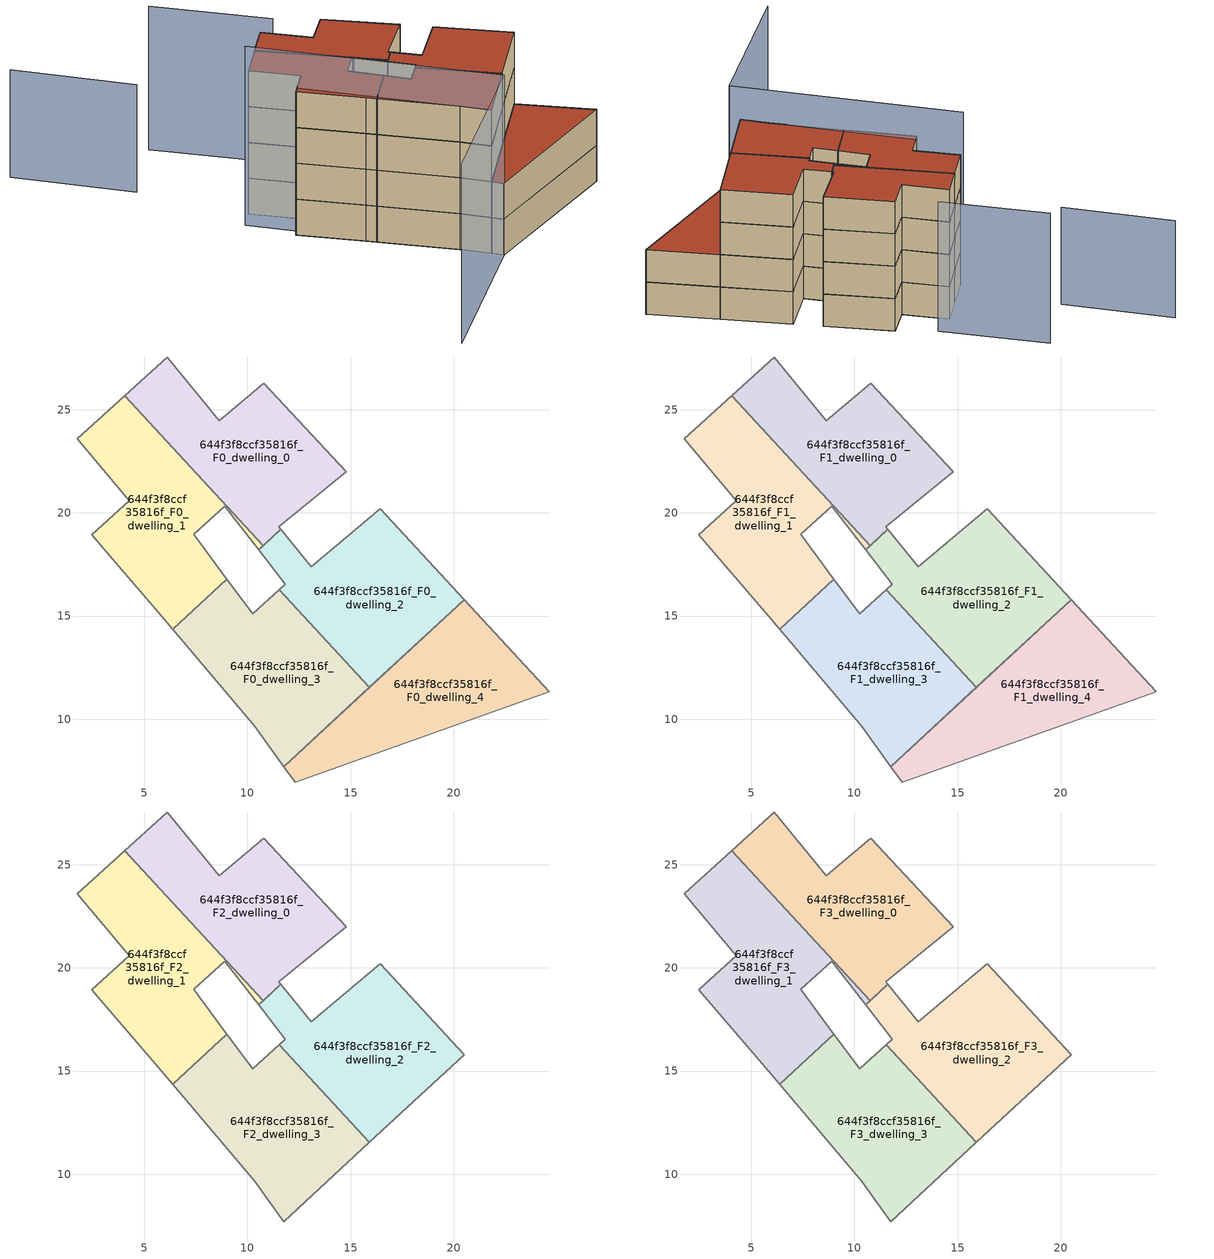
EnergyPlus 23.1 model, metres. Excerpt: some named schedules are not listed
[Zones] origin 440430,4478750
644f3f8ccf35816f_F0_dwelling_0
 floor ground (EU_floor_Construction): 11.62,19.21 11.52,19.34 14.79,21.99 10.79,26.29 8.64,24.48 6.12,27.56 4.04,25.68 10.76,18.41 z0
 wall adiabatic (EU_wall_Construction): 4.04,25.68 6.12,27.56 8.64,24.48 10.79,26.29 14.79,21.99 11.52,19.34 11.62,19.21 10.76,18.41 z0:3
 wall to 644f3f8ccf35816f_F0_dwelling_1 (EU_wall_Construction): 10.76,18.41 4.04,25.68 z0:3
644f3f8ccf35816f_F0_dwelling_1
 floor ground (EU_floor_Construction): 9.01,16.79 7.39,18.96 8.91,20.32 10.54,18.21 10.76,18.41 4.04,25.68 1.74,23.59 4.28,20.58 2.46,18.94 5.83,15.01 6.37,14.36 z0
 wall adiabatic (EU_wall_Construction): 10.76,18.41 10.54,18.21 8.91,20.32 7.39,18.96 9.01,16.79 / 9,16.79 6.37,14.36 5.83,15.01 2.46,18.94 4.28,20.58 1.74,23.59 4.04,25.68 z0:3
644f3f8ccf35816f_F0_dwelling_2
 floor ground (EU_floor_Construction): 20.52,15.79 16.44,20.2 13.1,17.38 11.62,19.21 10.54,18.21 11.83,16.54 11.54,16.27 15.91,11.54 z0
 wall adiabatic (EU_wall_Construction): 11.54,16.27 11.83,16.54 10.54,18.21 11.62,19.21 13.1,17.38 16.44,20.2 20.52,15.79 15.91,11.54 z0:3
 wall to 644f3f8ccf35816f_F0_dwelling_3 (EU_wall_Construction): 15.92,11.54 11.54,16.27 z0:3
644f3f8ccf35816f_F0_dwelling_3
 floor ground (EU_floor_Construction): 15.91,11.54 11.54,16.27 10.25,15.12 9.01,16.79 6.37,14.36 10.34,9.66 11.76,7.7 z0
 wall adiabatic (EU_wall_Construction): 9.01,16.79 10.25,15.12 11.54,16.27 / 15.91,11.54 11.76,7.7 10.34,9.66 6.37,14.36 9,16.79 z0:3
644f3f8ccf35816f_F0_dwelling_4
 floor ground (EU_floor_Construction): 24.65,11.33 20.52,15.79 11.76,7.7 12.31,6.95 z0
 wall adiabatic (EU_wall_Construction): 11.76,7.7 20.52,15.79 24.65,11.33 12.31,6.95 11.76,7.7 z0:3
644f3f8ccf35816f_F1_dwelling_0
 floor to 644f3f8ccf35816f_F0_dwelling_0 (EU_floor_Construction): 11.62,19.21 11.52,19.34 14.79,21.99 10.79,26.29 8.64,24.48 6.12,27.56 4.04,25.68 10.76,18.41 z3
 wall adiabatic (EU_wall_Construction): 4.04,25.68 6.12,27.56 8.64,24.48 10.79,26.29 14.79,21.99 11.52,19.34 11.62,19.21 10.76,18.41 z3:6
 wall to 644f3f8ccf35816f_F1_dwelling_1 (EU_wall_Construction): 10.76,18.41 4.04,25.68 z3:6
644f3f8ccf35816f_F1_dwelling_1
 floor to 644f3f8ccf35816f_F0_dwelling_1 (EU_floor_Construction): 9,16.79 7.39,18.96 8.91,20.32 10.54,18.21 10.76,18.41 4.04,25.68 1.74,23.59 4.28,20.58 2.46,18.94 5.83,15.01 6.37,14.36 z3
 wall adiabatic (EU_wall_Construction): 10.76,18.41 10.54,18.21 8.91,20.32 7.39,18.96 9.01,16.79 / 9,16.79 6.37,14.36 5.83,15.01 2.46,18.94 4.28,20.58 1.74,23.59 4.04,25.68 z3:6
644f3f8ccf35816f_F1_dwelling_2
 floor to 644f3f8ccf35816f_F0_dwelling_2 (EU_floor_Construction): 20.51,15.79 16.44,20.2 13.1,17.38 11.62,19.21 10.54,18.21 11.83,16.54 11.54,16.27 15.91,11.54 z3
 wall adiabatic (EU_wall_Construction): 11.54,16.27 11.83,16.54 10.54,18.21 11.62,19.21 13.1,17.38 16.44,20.2 20.52,15.79 15.91,11.54 z3:6
 wall to 644f3f8ccf35816f_F1_dwelling_3 (EU_wall_Construction): 15.92,11.54 11.54,16.27 z3:6
644f3f8ccf35816f_F1_dwelling_3
 floor to 644f3f8ccf35816f_F0_dwelling_3 (EU_floor_Construction): 15.91,11.54 11.54,16.27 10.25,15.12 9,16.79 6.37,14.36 10.34,9.66 11.76,7.7 z3
 wall adiabatic (EU_wall_Construction): 9.01,16.79 10.25,15.12 11.54,16.27 / 15.91,11.54 11.76,7.7 10.34,9.66 6.37,14.36 9,16.79 z3:6
644f3f8ccf35816f_F1_dwelling_4
 floor to 644f3f8ccf35816f_F0_dwelling_4 (EU_floor_Construction): 24.65,11.33 20.51,15.79 11.76,7.7 12.31,6.95 z3
 wall adiabatic (EU_wall_Construction): 11.76,7.7 20.52,15.79 24.65,11.33 12.31,6.95 11.76,7.7 z3:6
 roof outside (EU_roof_Construction): 20.52,15.79 24.65,11.33 12.31,6.95 11.76,7.7 z6
644f3f8ccf35816f_F2_dwelling_0
 floor to 644f3f8ccf35816f_F1_dwelling_0 (EU_floor_Construction): 11.62,19.21 11.52,19.34 14.79,21.99 10.79,26.29 8.64,24.48 6.12,27.56 4.04,25.68 10.76,18.41 z6
 wall adiabatic (EU_wall_Construction): 4.04,25.68 6.12,27.56 8.64,24.48 10.79,26.29 14.79,21.99 11.52,19.34 11.62,19.21 10.76,18.41 z6:9
 wall to 644f3f8ccf35816f_F2_dwelling_1 (EU_wall_Construction): 10.76,18.41 4.04,25.68 z6:9
644f3f8ccf35816f_F2_dwelling_1
 floor to 644f3f8ccf35816f_F1_dwelling_1 (EU_floor_Construction): 9,16.79 7.39,18.96 8.91,20.32 10.54,18.21 10.76,18.41 4.04,25.68 1.74,23.59 4.28,20.58 2.46,18.94 5.83,15.01 6.37,14.36 z6
 wall adiabatic (EU_wall_Construction): 10.76,18.41 10.54,18.21 8.91,20.32 7.39,18.96 9.01,16.79 / 9,16.79 6.37,14.36 5.83,15.01 2.46,18.94 4.28,20.58 1.74,23.59 4.04,25.68 z6:9
644f3f8ccf35816f_F2_dwelling_2
 floor to 644f3f8ccf35816f_F1_dwelling_2 (EU_floor_Construction): 20.51,15.79 16.44,20.2 13.1,17.38 11.62,19.21 10.54,18.21 11.83,16.54 11.54,16.27 15.91,11.54 z6
 wall adiabatic (EU_wall_Construction): 11.54,16.27 11.83,16.54 10.54,18.21 11.62,19.21 13.1,17.38 16.44,20.2 20.52,15.79 15.91,11.54 z6:9
 wall to 644f3f8ccf35816f_F2_dwelling_3 (EU_wall_Construction): 15.92,11.54 11.54,16.27 z6:9
644f3f8ccf35816f_F2_dwelling_3
 floor to 644f3f8ccf35816f_F1_dwelling_3 (EU_floor_Construction): 15.91,11.54 11.54,16.27 10.25,15.12 9,16.79 6.37,14.36 10.34,9.66 11.76,7.7 z6
 wall adiabatic (EU_wall_Construction): 9.01,16.79 10.25,15.12 11.54,16.27 / 15.91,11.54 11.76,7.7 10.34,9.66 6.37,14.36 9,16.79 z6:9
644f3f8ccf35816f_F3_dwelling_0
 floor to 644f3f8ccf35816f_F2_dwelling_0 (EU_floor_Construction): 11.62,19.21 11.52,19.34 14.79,21.99 10.79,26.29 8.64,24.48 6.12,27.56 4.04,25.68 10.76,18.41 z9
 wall adiabatic (EU_wall_Construction): 4.04,25.68 6.12,27.56 8.64,24.48 10.79,26.29 14.79,21.99 11.52,19.34 11.62,19.21 10.76,18.41 z9:12
 wall to 644f3f8ccf35816f_F3_dwelling_1 (EU_wall_Construction): 10.76,18.41 4.04,25.68 z9:12
 roof outside (EU_roof_Construction): 10.79,26.29 14.79,21.99 11.52,19.34 11.62,19.21 10.76,18.41 4.04,25.68 6.12,27.56 8.64,24.48 z12
644f3f8ccf35816f_F3_dwelling_1
 floor to 644f3f8ccf35816f_F2_dwelling_1 (EU_floor_Construction): 9,16.79 7.39,18.96 8.91,20.32 10.54,18.21 10.76,18.41 4.04,25.68 1.74,23.59 4.28,20.58 2.46,18.94 5.83,15.01 6.37,14.36 z9
 wall adiabatic (EU_wall_Construction): 10.76,18.41 10.54,18.21 8.91,20.32 7.39,18.96 9.01,16.79 / 9,16.79 6.37,14.36 5.83,15.01 2.46,18.94 4.28,20.58 1.74,23.59 4.04,25.68 z9:12
 roof outside (EU_roof_Construction): 8.91,20.32 7.39,18.96 9.01,16.79 6.37,14.36 5.83,15.01 2.46,18.94 4.28,20.58 1.74,23.59 4.04,25.68 10.76,18.41 10.54,18.21 z12
644f3f8ccf35816f_F3_dwelling_2
 floor to 644f3f8ccf35816f_F2_dwelling_2 (EU_floor_Construction): 20.51,15.79 16.44,20.2 13.1,17.38 11.62,19.21 10.54,18.21 11.83,16.54 11.54,16.27 15.91,11.54 z9
 wall adiabatic (EU_wall_Construction): 11.54,16.27 11.83,16.54 10.54,18.21 11.62,19.21 13.1,17.38 16.44,20.2 20.52,15.79 15.91,11.54 z9:12
 wall to 644f3f8ccf35816f_F3_dwelling_3 (EU_wall_Construction): 15.92,11.54 11.54,16.27 z9:12
 roof outside (EU_roof_Construction): 16.44,20.2 20.52,15.79 15.91,11.54 11.54,16.27 11.83,16.54 10.54,18.21 11.62,19.21 13.1,17.38 z12
644f3f8ccf35816f_F3_dwelling_3
 floor to 644f3f8ccf35816f_F2_dwelling_3 (EU_floor_Construction): 15.91,11.54 11.54,16.27 10.25,15.12 9,16.79 6.37,14.36 10.34,9.66 11.76,7.7 z9
 wall adiabatic (EU_wall_Construction): 9.01,16.79 10.25,15.12 11.54,16.27 / 15.91,11.54 11.76,7.7 10.34,9.66 6.37,14.36 9,16.79 z9:12
 roof outside (EU_roof_Construction): 11.54,16.27 15.91,11.54 11.76,7.7 10.34,9.66 6.37,14.36 9.01,16.79 10.25,15.12 z12
shading: 0.53,22.41 12.38,7.01 / 12.38,7.01 1.53,-1.34 z0:15; 2.32,35.76 8.12,28.52 z0:12; -8.18,38.91 -2.46,31.33 z0:9
[Building]
EU S2 Campaign: North Axis=0; Terrain=City; Solar Distribution=FullExterior
[Site:Location]
Madrid: Latitude=40.5; Longitude=-3.5; Time Zone=1; Elevation=609
[SizingPeriod:WeatherFileDays]
AnnualSizingPeriod: Begin Month=1; Begin Day of Month=1; End Month=12; End Day of Month=31; Day of Week for Start Day=Monday; Use Weather File Daylight Saving Period=No; Use Weather File Rain and Snow Indicators=No
[MATERIAL]
EU_InternalMass_Material: Roughness=MediumRough; Thickness=0.1; Conductivity=1; Density=1800; Specific Heat=900; Thermal Absorptance=0.9; Solar Absorptance=0.7; Visible Absorptance=0.7
[MATERIAL:NOMASS] Roughness=MediumRough; Thermal Absorptance=0.9; Solar Absorptance=0.7; Visible Absorptance=0.7
Name | Thermal Resistance
EU_wall_NoMass | 0.419739
EU_roof_NoMass | 0.352165
EU_floor_NoMass | 0.608284
[CONSTRUCTION]
EU_wall_Construction: EU_wall_NoMass
EU_roof_Construction: EU_roof_NoMass
EU_floor_Construction: EU_floor_NoMass
EU_InternalMass_Construction: EU_InternalMass_Material
[ZONE] Type=1; Multiplier=1; Ceiling Height=autocalculate; Floor Area=autocalculate; Part of Total Floor Area=Yes
Name | Volume
644f3f8ccf35816f_F0_dwelling_0 | 126.317
644f3f8ccf35816f_F1_dwelling_0; 644f3f8ccf35816f_F2_dwelling_0; 644f3f8ccf35816f_F3_dwelling_0 | 126.318
644f3f8ccf35816f_F0_dwelling_1 | 126.323
644f3f8ccf35816f_F1_dwelling_1; 644f3f8ccf35816f_F2_dwelling_1; 644f3f8ccf35816f_F3_dwelling_1 | 126.324
644f3f8ccf35816f_F0_dwelling_2 | 126.009
644f3f8ccf35816f_F1_dwelling_2; 644f3f8ccf35816f_F2_dwelling_2; 644f3f8ccf35816f_F3_dwelling_2 | 126.008
644f3f8ccf35816f_F0_dwelling_3; 644f3f8ccf35816f_F1_dwelling_3; 644f3f8ccf35816f_F2_dwelling_3; 644f3f8ccf35816f_F3_dwelling_3 | 126.004
644f3f8ccf35816f_F0_dwelling_4 | 126.159
644f3f8ccf35816f_F1_dwelling_4 | 126.157
[INTERNALMASS] Construction=EU_InternalMass_Construction
Name | Zone or ZoneList | Surface Area
644f3f8ccf35816f_F0_dwelling_0_EU_InternalMass | 644f3f8ccf35816f_F0_dwelling_0 | 42.1059
644f3f8ccf35816f_F0_dwelling_1_EU_InternalMass | 644f3f8ccf35816f_F0_dwelling_1 | 42.1086
644f3f8ccf35816f_F0_dwelling_2_EU_InternalMass | 644f3f8ccf35816f_F0_dwelling_2 | 42.0019
644f3f8ccf35816f_F0_dwelling_3_EU_InternalMass | 644f3f8ccf35816f_F0_dwelling_3 | 42.0012
644f3f8ccf35816f_F0_dwelling_4_EU_InternalMass | 644f3f8ccf35816f_F0_dwelling_4 | 42.0527
644f3f8ccf35816f_F1_dwelling_0_EU_InternalMass | 644f3f8ccf35816f_F1_dwelling_0 | 42.1059
644f3f8ccf35816f_F1_dwelling_1_EU_InternalMass | 644f3f8ccf35816f_F1_dwelling_1 | 42.1086
644f3f8ccf35816f_F1_dwelling_2_EU_InternalMass | 644f3f8ccf35816f_F1_dwelling_2 | 42.0019
644f3f8ccf35816f_F1_dwelling_3_EU_InternalMass | 644f3f8ccf35816f_F1_dwelling_3 | 42.0012
644f3f8ccf35816f_F1_dwelling_4_EU_InternalMass | 644f3f8ccf35816f_F1_dwelling_4 | 42.0527
644f3f8ccf35816f_F2_dwelling_0_EU_InternalMass | 644f3f8ccf35816f_F2_dwelling_0 | 70.0899
644f3f8ccf35816f_F2_dwelling_1_EU_InternalMass | 644f3f8ccf35816f_F2_dwelling_1 | 61.8688
644f3f8ccf35816f_F2_dwelling_2_EU_InternalMass | 644f3f8ccf35816f_F2_dwelling_2 | 35.0442
644f3f8ccf35816f_F2_dwelling_3_EU_InternalMass | 644f3f8ccf35816f_F2_dwelling_3 | 43.2732
644f3f8ccf35816f_F3_dwelling_0_EU_InternalMass | 644f3f8ccf35816f_F3_dwelling_0 | 70.0899
644f3f8ccf35816f_F3_dwelling_1_EU_InternalMass | 644f3f8ccf35816f_F3_dwelling_1 | 61.8688
644f3f8ccf35816f_F3_dwelling_2_EU_InternalMass | 644f3f8ccf35816f_F3_dwelling_2 | 35.0442
644f3f8ccf35816f_F3_dwelling_3_EU_InternalMass | 644f3f8ccf35816f_F3_dwelling_3 | 43.2732
[OTHEREQUIPMENT] Fuel Type=Electricity; Design Level Calculation Method=Watts/Area; Power per Zone Floor Area=1; Fraction Latent=0; Fraction Radiant=0; Fraction Lost=0; Carbon Dioxide Generation Rate=0; EndUse Subcategory=EU_Step8_InternalGains
Name | Zone or ZoneList or Space or SpaceList | Schedule
EU_Step8_InternalGain_644f3f8ccf35816f_F0_dwelling_0_f000 | 644f3f8ccf35816f_F0_dwelling_0 | EU_Step8_GainSchedule_644f3f8ccf35816f_F0_dwelling_0_f000
EU_Step8_InternalGain_644f3f8ccf35816f_F0_dwelling_1_f000 | 644f3f8ccf35816f_F0_dwelling_1 | EU_Step8_GainSchedule_644f3f8ccf35816f_F0_dwelling_1_f000
EU_Step8_InternalGain_644f3f8ccf35816f_F0_dwelling_2_f000 | 644f3f8ccf35816f_F0_dwelling_2 | EU_Step8_GainSchedule_644f3f8ccf35816f_F0_dwelling_2_f000
EU_Step8_InternalGain_644f3f8ccf35816f_F0_dwelling_3_f000 | 644f3f8ccf35816f_F0_dwelling_3 | EU_Step8_GainSchedule_644f3f8ccf35816f_F0_dwelling_3_f000
EU_Step8_InternalGain_644f3f8ccf35816f_F0_dwelling_4_f000 | 644f3f8ccf35816f_F0_dwelling_4 | EU_Step8_GainSchedule_644f3f8ccf35816f_F0_dwelling_4_f000
EU_Step8_InternalGain_644f3f8ccf35816f_F1_dwelling_0_f000 | 644f3f8ccf35816f_F1_dwelling_0 | EU_Step8_GainSchedule_644f3f8ccf35816f_F1_dwelling_0_f000
EU_Step8_InternalGain_644f3f8ccf35816f_F1_dwelling_1_f000 | 644f3f8ccf35816f_F1_dwelling_1 | EU_Step8_GainSchedule_644f3f8ccf35816f_F1_dwelling_1_f000
EU_Step8_InternalGain_644f3f8ccf35816f_F1_dwelling_2_f000 | 644f3f8ccf35816f_F1_dwelling_2 | EU_Step8_GainSchedule_644f3f8ccf35816f_F1_dwelling_2_f000
EU_Step8_InternalGain_644f3f8ccf35816f_F1_dwelling_3_f000 | 644f3f8ccf35816f_F1_dwelling_3 | EU_Step8_GainSchedule_644f3f8ccf35816f_F1_dwelling_3_f000
EU_Step8_InternalGain_644f3f8ccf35816f_F1_dwelling_4_f000 | 644f3f8ccf35816f_F1_dwelling_4 | EU_Step8_GainSchedule_644f3f8ccf35816f_F1_dwelling_4_f000
EU_Step8_InternalGain_644f3f8ccf35816f_F2_dwelling_0_f000 | 644f3f8ccf35816f_F2_dwelling_0 | EU_Step8_GainSchedule_644f3f8ccf35816f_F2_dwelling_0_f000
EU_Step8_InternalGain_644f3f8ccf35816f_F2_dwelling_1_f000 | 644f3f8ccf35816f_F2_dwelling_1 | EU_Step8_GainSchedule_644f3f8ccf35816f_F2_dwelling_1_f000
EU_Step8_InternalGain_644f3f8ccf35816f_F2_dwelling_2_f000 | 644f3f8ccf35816f_F2_dwelling_2 | EU_Step8_GainSchedule_644f3f8ccf35816f_F2_dwelling_2_f000
EU_Step8_InternalGain_644f3f8ccf35816f_F2_dwelling_3_f000 | 644f3f8ccf35816f_F2_dwelling_3 | EU_Step8_GainSchedule_644f3f8ccf35816f_F2_dwelling_3_f000
EU_Step8_InternalGain_644f3f8ccf35816f_F3_dwelling_0_f000 | 644f3f8ccf35816f_F3_dwelling_0 | EU_Step8_GainSchedule_644f3f8ccf35816f_F3_dwelling_0_f000
EU_Step8_InternalGain_644f3f8ccf35816f_F3_dwelling_1_f000 | 644f3f8ccf35816f_F3_dwelling_1 | EU_Step8_GainSchedule_644f3f8ccf35816f_F3_dwelling_1_f000
EU_Step8_InternalGain_644f3f8ccf35816f_F3_dwelling_2_f000 | 644f3f8ccf35816f_F3_dwelling_2 | EU_Step8_GainSchedule_644f3f8ccf35816f_F3_dwelling_2_f000
EU_Step8_InternalGain_644f3f8ccf35816f_F3_dwelling_3_f000 | 644f3f8ccf35816f_F3_dwelling_3 | EU_Step8_GainSchedule_644f3f8ccf35816f_F3_dwelling_3_f000
[ZONEVENTILATION:DESIGNFLOWRATE] Schedule=EU_AlwaysOn; Design Flow Rate Calculation Method=AirChanges/Hour; Air Changes per Hour=0.703302; Ventilation Type=Natural; Fan Pressure Rise=0; Fan Total Efficiency=1; Constant Term Coefficient=1; Temperature Term Coefficient=0; Velocity Term Coefficient=0; Velocity Squared Term Coefficient=0; Minimum Indoor Temperature=-100; Maximum Indoor Temperature=100; Delta Temperature=-100; Minimum Outdoor Temperature=-100; Maximum Outdoor Temperature=100; Maximum Wind Speed=40
Name | Zone or ZoneList or Space or SpaceList
EU_ConstantAir_644f3f8ccf35816f_F0_dwelling_0 | 644f3f8ccf35816f_F0_dwelling_0
EU_ConstantAir_644f3f8ccf35816f_F0_dwelling_1 | 644f3f8ccf35816f_F0_dwelling_1
EU_ConstantAir_644f3f8ccf35816f_F0_dwelling_2 | 644f3f8ccf35816f_F0_dwelling_2
EU_ConstantAir_644f3f8ccf35816f_F0_dwelling_3 | 644f3f8ccf35816f_F0_dwelling_3
EU_ConstantAir_644f3f8ccf35816f_F0_dwelling_4 | 644f3f8ccf35816f_F0_dwelling_4
EU_ConstantAir_644f3f8ccf35816f_F1_dwelling_0 | 644f3f8ccf35816f_F1_dwelling_0
EU_ConstantAir_644f3f8ccf35816f_F1_dwelling_1 | 644f3f8ccf35816f_F1_dwelling_1
EU_ConstantAir_644f3f8ccf35816f_F1_dwelling_2 | 644f3f8ccf35816f_F1_dwelling_2
EU_ConstantAir_644f3f8ccf35816f_F1_dwelling_3 | 644f3f8ccf35816f_F1_dwelling_3
EU_ConstantAir_644f3f8ccf35816f_F1_dwelling_4 | 644f3f8ccf35816f_F1_dwelling_4
EU_ConstantAir_644f3f8ccf35816f_F2_dwelling_0 | 644f3f8ccf35816f_F2_dwelling_0
EU_ConstantAir_644f3f8ccf35816f_F2_dwelling_1 | 644f3f8ccf35816f_F2_dwelling_1
EU_ConstantAir_644f3f8ccf35816f_F2_dwelling_2 | 644f3f8ccf35816f_F2_dwelling_2
EU_ConstantAir_644f3f8ccf35816f_F2_dwelling_3 | 644f3f8ccf35816f_F2_dwelling_3
EU_ConstantAir_644f3f8ccf35816f_F3_dwelling_0 | 644f3f8ccf35816f_F3_dwelling_0
EU_ConstantAir_644f3f8ccf35816f_F3_dwelling_1 | 644f3f8ccf35816f_F3_dwelling_1
EU_ConstantAir_644f3f8ccf35816f_F3_dwelling_2 | 644f3f8ccf35816f_F3_dwelling_2
EU_ConstantAir_644f3f8ccf35816f_F3_dwelling_3 | 644f3f8ccf35816f_F3_dwelling_3
[HVACTEMPLATE:THERMOSTAT] Constant Heating Setpoint=20; Constant Cooling Setpoint=50
EU_HeatOnly_644f3f8ccf35816f_F0_dwelling_0; EU_HeatOnly_644f3f8ccf35816f_F0_dwelling_1; EU_HeatOnly_644f3f8ccf35816f_F0_dwelling_2; EU_HeatOnly_644f3f8ccf35816f_F0_dwelling_3; EU_HeatOnly_644f3f8ccf35816f_F0_dwelling_4; EU_HeatOnly_644f3f8ccf35816f_F1_dwelling_0; EU_HeatOnly_644f3f8ccf35816f_F1_dwelling_1; EU_HeatOnly_644f3f8ccf35816f_F1_dwelling_2; EU_HeatOnly_644f3f8ccf35816f_F1_dwelling_3; EU_HeatOnly_644f3f8ccf35816f_F1_dwelling_4; EU_HeatOnly_644f3f8ccf35816f_F2_dwelling_0; EU_HeatOnly_644f3f8ccf35816f_F2_dwelling_1; EU_HeatOnly_644f3f8ccf35816f_F2_dwelling_2; EU_HeatOnly_644f3f8ccf35816f_F2_dwelling_3; EU_HeatOnly_644f3f8ccf35816f_F3_dwelling_0; EU_HeatOnly_644f3f8ccf35816f_F3_dwelling_1; EU_HeatOnly_644f3f8ccf35816f_F3_dwelling_2; EU_HeatOnly_644f3f8ccf35816f_F3_dwelling_3
